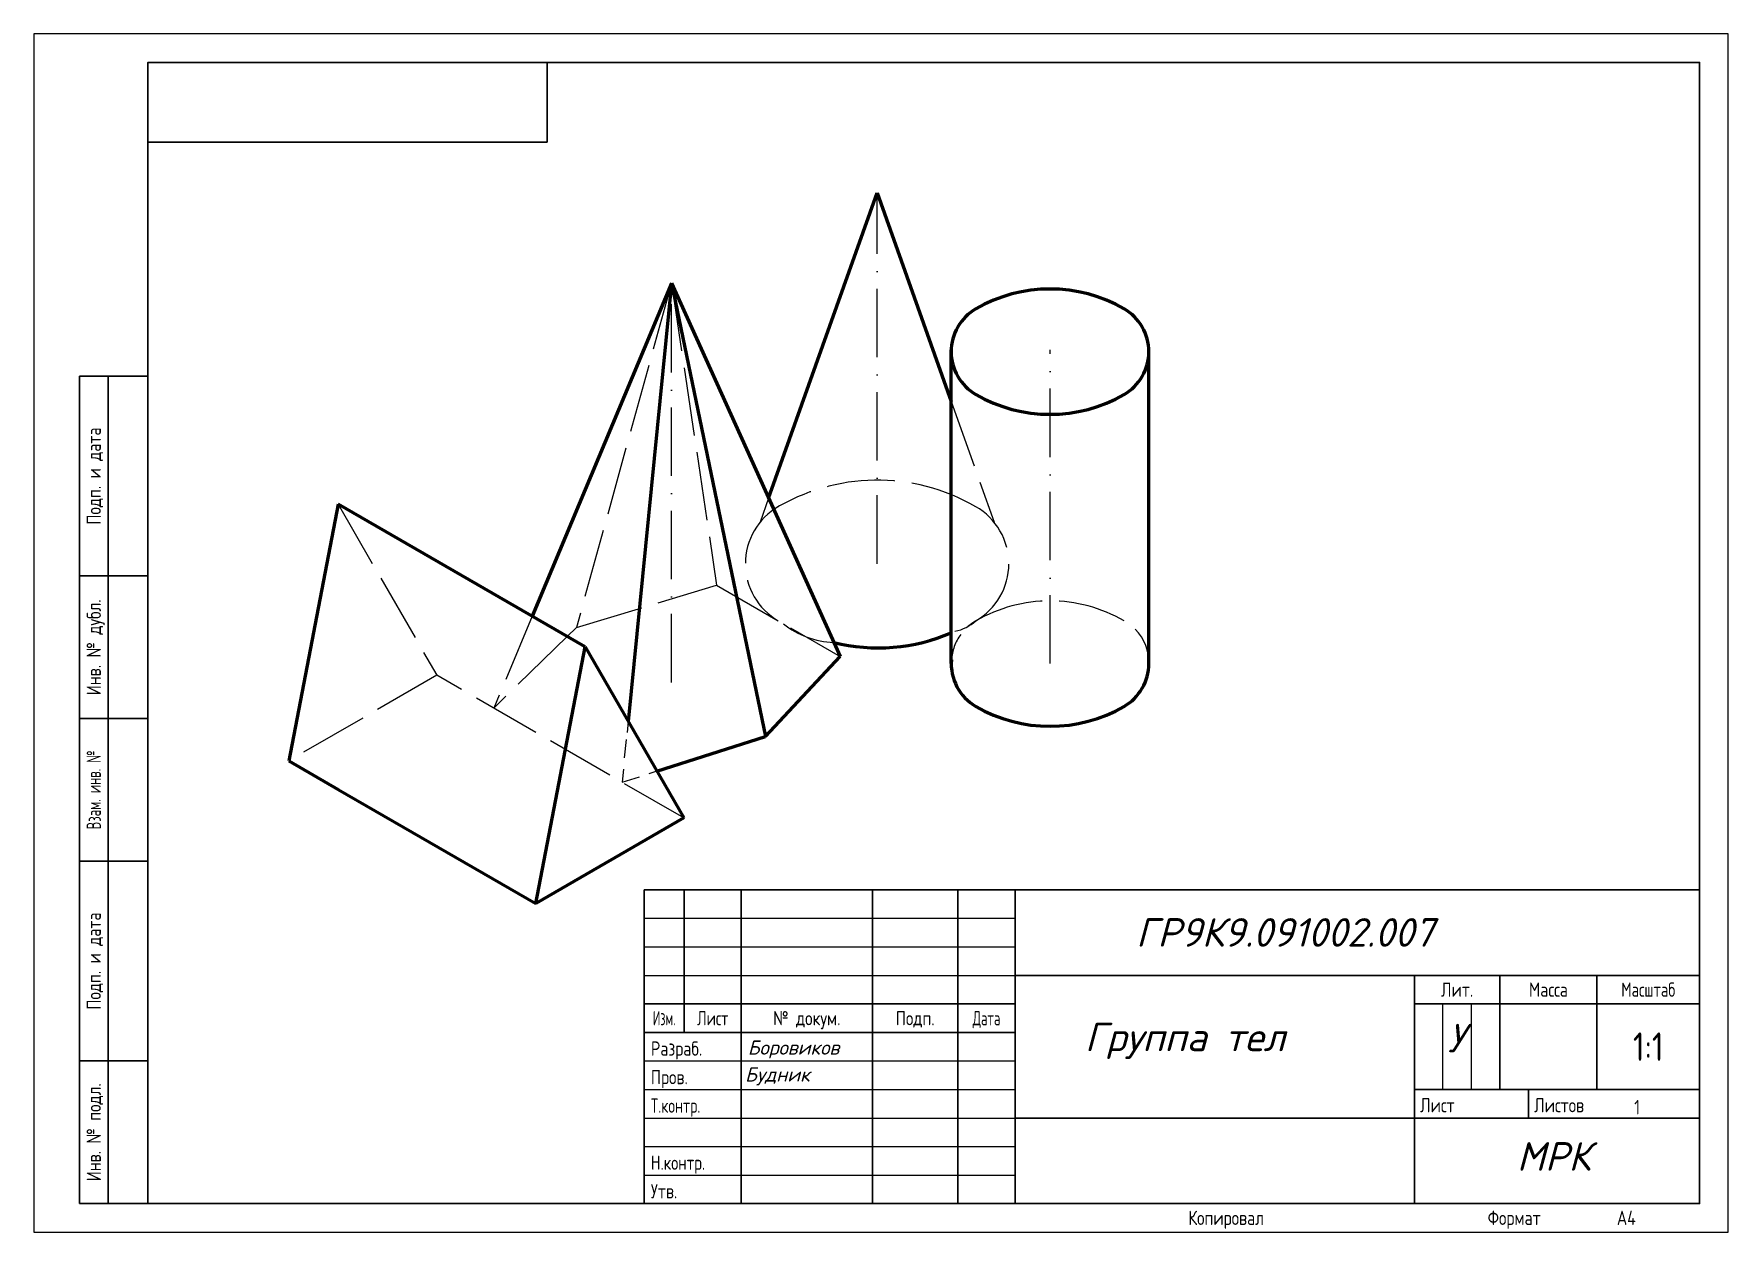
# Model space of a CAD drawing. Header units: millimetres. Extents: x 14528 to 14825, y 22740 to 22950.
import ezdxf
from ezdxf.enums import TextEntityAlignment as Align

# ---------------------------------------------------------------- set-up
doc = ezdxf.new("R2010")
doc.units = ezdxf.units.MM
doc.linetypes.add('ACAD_ISO02W100', pattern=[15, 12, -3])
doc.linetypes.add('ACAD_ISO10W100', pattern=[18, 12, -3, 0, -3])
for name, color, linetype, lineweight in [('0.25-STAMP', 10, 'Continuous', 25), ('0.25-TEXT', 10, 'Continuous', 25), ('0.3-STAMP', 7, 'Continuous', 30), ('Рамка А4', 10, 'Continuous', 25)]:
    doc.layers.add(name, color=color, linetype=linetype, lineweight=lineweight)
doc.styles.get("Standard").update_dxf_attribs({"font": 'isocpeur.ttf'})
doc.styles.add('ГОСТ 2.304', font='cs_gost2304.shx')

# ---------------------------------------------------------------- blocks, each defined once
blk = doc.blocks.new('Рамка А4-горизонтально')
at = {"layer": '0.25-STAMP'}
for p, q in [((107, 55), (172, 55)), ((107, 50), (172, 50)), ((107, 45), (172, 45)), ((247, 25), (247, 40)), ((252, 25), (252, 40)), ((107, 30), (172, 30)), ((107, 25), (172, 25)), ((107, 20), (172, 20)), ((107, 15), (172, 15)), ((107, 10), (172, 10))]:
    blk.add_line(p, q, dxfattribs=at)
blk.add_lwpolyline([(0, 0), (297, 0), (297, 210), (0, 210), (0, 0)], dxfattribs=at)
at = {"layer": '0.3-STAMP'}
for p, q in [((20, 205), (20, 191)), ((90, 205), (20, 205)), ((90, 191), (90, 205)), ((20, 191), (90, 191)), ((8, 5), (8, 150)), ((20, 150), (8, 150)), ((13, 5), (13, 150)), ((20, 150), (20, 5)), ((20, 115), (8, 115)), ((20, 90), (8, 90)), ((20, 65), (8, 65)), ((107, 60), (292, 60)), ((107, 5), (107, 60)), ((114, 35), (114, 60)), ((124, 5), (124, 60)), ((147, 5), (147, 60)), ((162, 5), (162, 60)), ((172, 5), (172, 60)), ((292, 5), (292, 60)), ((172, 45), (292, 45)), ((242, 5), (242, 45)), ((257, 25), (257, 45)), ((274, 25), (274, 45)), ((107, 40), (172, 40)), ((242, 40), (292, 40)), ((107, 35), (172, 35)), ((20, 30), (8, 30)), ((242, 25), (292, 25)), ((262, 20), (262, 25)), ((172, 20), (292, 20)), ((20, 5), (8, 5)), ((107, 5), (292, 5))]:
    blk.add_line(p, q, dxfattribs=at)
blk.add_lwpolyline([(20, 5), (292, 5), (292, 205), (20, 205), (20, 5)], dxfattribs=at)
at = {"layer": '0.25-TEXT', "lineweight": 25, "style": 'ГОСТ 2.304'}
for s, p in [('Подп. и дата', (10.5, 132.5)), ('Инв. № дубл.', (10.5, 102.5)), ('Подп. и дата', (10.5, 47.5)), ('Инв. № подл.', (10.5, 17.5))]:
    blk.add_text(s, height=2.5, rotation=90, dxfattribs=at).set_placement(p, align=Align.MIDDLE_CENTER)
at = {"layer": '0.25-TEXT', "lineweight": 25, "style": 'ГОСТ 2.304', "width": 0.8}
blk.add_text('Взам. инв. №', height=2.5, rotation=90, dxfattribs=at).set_placement((10.5, 77.5), align=Align.MIDDLE_CENTER)
at = {"layer": '0.25-TEXT', "lineweight": 25, "style": 'ГОСТ 2.304'}
for s, height, p in [('Лит.', 2.5, (249.5, 42.5)), ('Масса', 2.5, (265.5, 42.5)), ('№ докум.', 2.5, (135.5, 37.5)), ('Подп.', 2.5, (154.5, 37.5)), ('1:1', 5, (283, 32.5))]:
    blk.add_text(s, height=height, dxfattribs=at).set_placement(p, align=Align.MIDDLE_CENTER)
for s, width, p in [('Масштаб', 0.91954, (283, 42.5)), ('Изм.', 0.75, (110.5, 37.5)), ('Лист', 0.9, (119, 37.5)), ('Дата', 0.8, (167, 37.5))]:
    blk.add_text(s, height=2.5, dxfattribs=dict(at, width=width)).set_placement(p, align=Align.MIDDLE_CENTER)
for s, p in [('Разраб.', (108.16, 30.92)), ('Пров.', (108.16, 25.92)), ('Лист', (243, 21)), ('Листов', (263, 21)), ('Утв.', (108.16, 5.92)), ('A4', (277.5, 1.25))]:
    blk.add_text(s, height=2.5, dxfattribs=at).set_placement(p)
for s, width, p in [('Т.контр.', 0.9, (108.16, 20.92)), ('Н.контр.', 0.95, (108.16, 10.92))]:
    blk.add_text(s, height=2.5, dxfattribs=dict(at, width=width)).set_placement(p)
for s, p in [('Копировал', (209, 1.25)), ('Формат', (259.5, 1.25))]:
    blk.add_text(s, height=2.5, dxfattribs=at).set_placement(p, align=Align.CENTER)

msp = doc.modelspace()

# ---------------------------------------------------------------- linework, layer by layer
at = {"lineweight": 60}
for p, q in [((14656.41, 22868.94), (14675.43, 22922.46)), ((14675.43, 22922.46), (14688.42, 22885.9)), ((14639.39, 22906.66), (14614.96, 22848.27)), ((14639.39, 22906.66), (14631.79, 22829.84)), ((14639.39, 22906.66), (14668.93, 22841.21)), ((14639.39, 22906.66), (14655.84, 22827.16)), ((14688.42, 22839.96), (14688.42, 22894.96)), ((14723.06, 22839.96), (14723.06, 22894.96)), ((14580.94, 22867.91), (14572.28, 22822.91)), ((14624.24, 22842.91), (14580.94, 22867.91)), ((14615.58, 22797.91), (14624.24, 22842.91)), ((14624.24, 22842.91), (14641.56, 22812.91)), ((14655.84, 22827.16), (14668.93, 22841.21)), ((14636.84, 22821.1), (14655.84, 22827.16)), ((14572.28, 22822.91), (14580.94, 22817.91)), ((14580.94, 22817.91), (14593.93, 22810.41)), ((14641.56, 22812.91), (14615.58, 22797.91)), ((14593.93, 22810.41), (14615.58, 22797.91))]:
    msp.add_line(p, q, dxfattribs=at)
at = {"linetype": 'ACAD_ISO10W100'}
for p, q in [((14675.43, 22857.46), (14675.43, 22922.46)), ((14639.39, 22836.66), (14639.39, 22906.66)), ((14705.74, 22839.96), (14705.74, 22894.96))]:
    msp.add_line(p, q, dxfattribs=at)
at = {"linetype": 'ACAD_ISO02W100'}
for p, q in [((14639.39, 22906.66), (14622.72, 22846.28)), ((14639.39, 22906.66), (14647.28, 22853.71)), ((14688.42, 22885.9), (14695.93, 22864.75)), ((14580.94, 22867.91), (14598.26, 22837.91)), ((14656.41, 22868.94), (14654.92, 22864.75)), ((14622.72, 22846.28), (14647.28, 22853.71)), ((14647.28, 22853.71), (14668.93, 22841.21)), ((14614.96, 22848.27), (14608.22, 22832.17)), ((14621.12, 22844.72), (14608.22, 22832.17)), ((14598.26, 22837.91), (14572.28, 22822.91)), ((14641.56, 22812.91), (14598.26, 22837.91)), ((14630.97, 22821.46), (14630.74, 22819.16)), ((14630.74, 22819.16), (14633.79, 22820.13))]:
    msp.add_line(p, q, dxfattribs=at)
for p, q in [((14688.42, 22845.35), (14688.42, 22849.01)), ((14688.42, 22849.01), (14688.42, 22840.41)), ((14622.72, 22846.28), (14621.12, 22844.72)), ((14631.79, 22829.84), (14631.6, 22827.88)), ((14631.16, 22823.46), (14631.48, 22826.65)), ((14636.84, 22821.1), (14635.42, 22820.65)), ((14615.58, 22797.91), (14641.56, 22812.91)), ((14641.56, 22812.91), (14624.24, 22802.91)), ((14593.93, 22810.41), (14615.58, 22797.91)), ((14593.93, 22810.41), (14615.58, 22797.91))]:
    msp.add_line(p, q)
at = {"lineweight": 60}
for centre, radius, start, end in [((14705.74, 22879.63), 25.98, 60, 120), ((14697.08, 22894.63), 8.66, 120, 240), ((14714.4, 22894.63), 8.66, 300, 60), ((14705.74, 22909.63), 25.98, 240, 300), ((14675.64, 22874.85), 32.14, 255.9254, 293.4206), ((14697.08, 22839.96), 8.66, 175.6638, 240), ((14714.4, 22839.96), 8.66, 300, 0), ((14705.74, 22854.96), 25.98, 240, 300)]:
    msp.add_arc(centre, radius, start, end, dxfattribs=at)
at = {"linetype": 'ACAD_ISO02W100'}
for centre, radius, start, end in [((14675.43, 22837.46), 34.64, 60, 121.5562), ((14663.88, 22857.46), 11.55, 120, 240), ((14686.97, 22857.46), 11.55, 300, 60), ((14705.74, 22824.96), 25.98, 60, 120), ((14697.08, 22839.96), 8.66, 120, 130.9591), ((14697.08, 22839.96), 8.66, 143.7321, 175.6638)]:
    msp.add_arc(centre, radius, start, end, dxfattribs=at)
for centre, radius, start, end in [((14668.3, 22858.45), 14.79, 231.0969, 268.1489), ((14687.41, 22853.53), 8.08, 281.9445, 311.3528), ((14697.08, 22839.96), 8.66, 120, 130.9591), ((14714.78, 22840.19), 8.28, 357.5083, 44.3971)]:
    msp.add_arc(centre, radius, start, end)

# ---------------------------------------------------------------- block references
at = {"layer": 'Рамка А4'}
msp.add_blockref('Рамка А4-горизонтально', (14527.61, 22740.32), dxfattribs=at)

# ---------------------------------------------------------------- texts
at = {"attachment_point": 1}
for s, width, insert, char_height in [('{\\fISOCPEUR|b0|i1|c204|p34;ГР9К9.091002.007}', 63.2127, (14720.82, 22795.35), 5), ('{\\fISOCPEUR|b0|i1|c204|p34;Группа тел}', 61, (14711.84, 22777.03), 5), ('{\\fISOCPEUR|b0|i1|c204|p34;У}', 5, (14775.45, 22776.82), 5), ('{\\fISOCPEUR|b0|i1|c204|p34;Будник}', 45.3793, (14652.28, 22769.21), 2.5)]:
    msp.add_mtext_dynamic_manual_height_columns(s, width=width, gutter_width=25, heights=[0], dxfattribs=dict(at, insert=insert, char_height=char_height))
for s, insert, char_height in [('{\\fISOCPEUR|b0|i1|c204|p34;Боровиков}', (14652.76, 22773.92), 2.5), ('{\\fISOCPEUR|b0|i1|c204|p34;МРК}', (14787.58, 22756.09), 5)]:
    msp.add_mtext(s, dxfattribs=dict(at, insert=insert, char_height=char_height))
at = {"insert": (14808.16, 22763.46), "char_height": 2.5, "attachment_point": 1, "style": 'ГОСТ 2.304'}
msp.add_mtext_dynamic_manual_height_columns('1', width=7.1696, gutter_width=12.5, heights=[0], dxfattribs=at)

doc.saveas('drawing.dxf')
